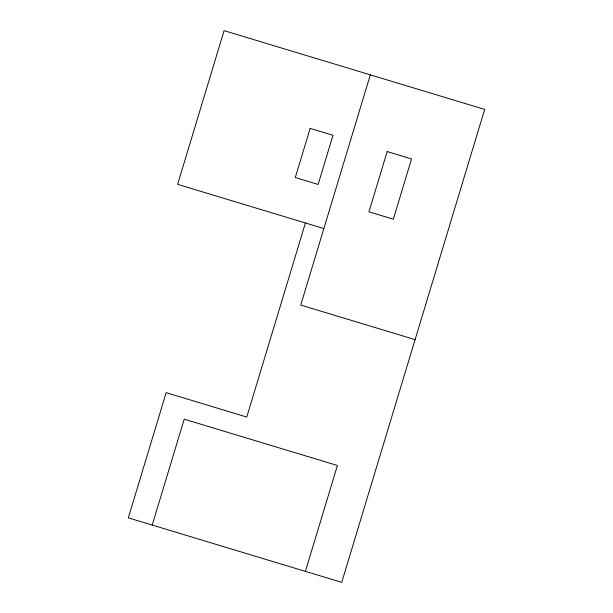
<?xml version="1.0" encoding="UTF-8"?>
<svg xmlns="http://www.w3.org/2000/svg" width="613" height="613" viewBox="0 0 613 613"><rect width="100%" height="100%" fill="white"/><g stroke="black" fill="none" stroke-linecap="round" stroke-linejoin="round"><path stroke-width="0.92" d="M152.208 525.065L184.214 419.185L337.403 465.489L305.397 571.37M305.412 222.979L246.755 417.039L166.161 392.672L128.324 517.847L341.725 582.35L484.676 109.421L224.09 30.65L177.624 184.352L323.863 228.557M370.321 74.855L300.738 305.067L415.085 339.633M310.147 128.378L295.29 177.548L318.139 184.459L333.005 135.289L310.147 128.378M387.163 151.572L368.957 211.822L393.331 219.186L411.538 158.943L387.163 151.572"/></g></svg>
